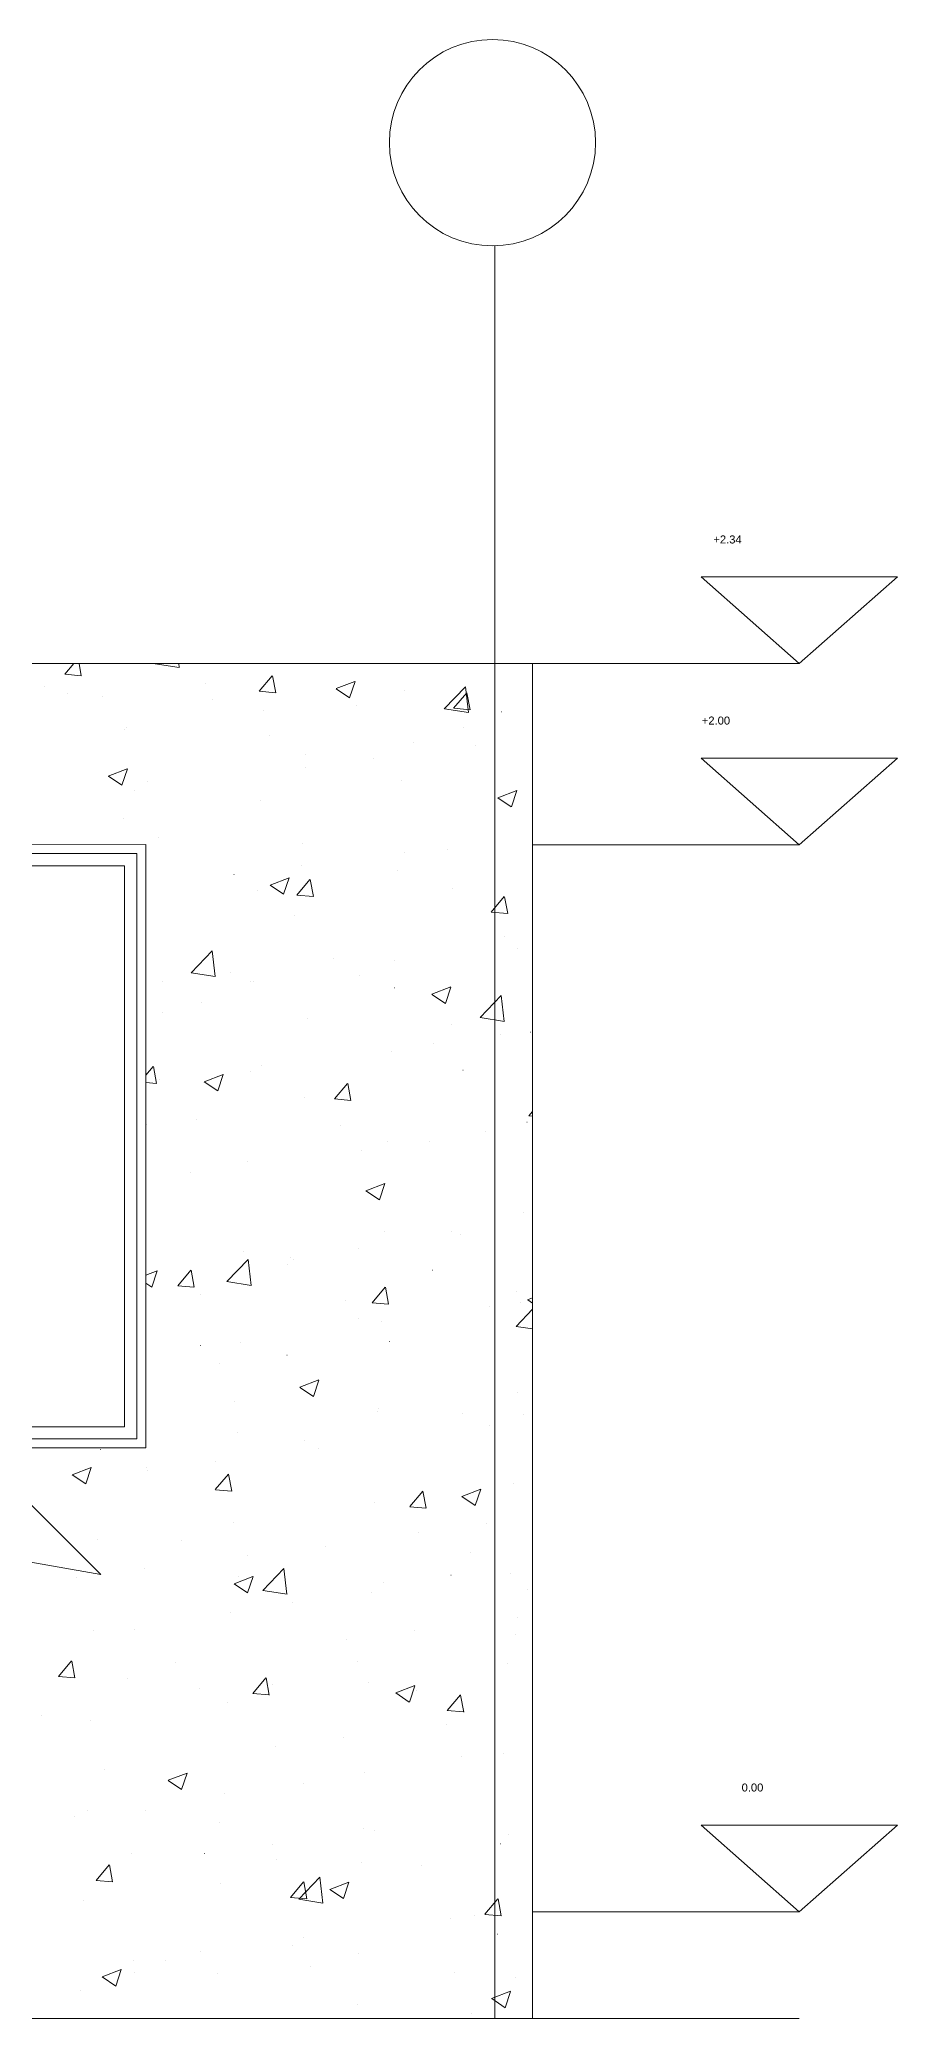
# Model space of a CAD drawing. Header units: centimetres. Extents: x -16179 to 12840, y -10704 to 3856.
# Drawn here: x 7535.7 to 7696.5, y -8898.1 to -8527.2 of the extents above; entities that cross this region are included whole.
import ezdxf

# ---------------------------------------------------------------- set-up
doc = ezdxf.new("R2010")
doc.units = ezdxf.units.CM
doc.header["$MEASUREMENT"] = 0
for name, color, linetype, lineweight in [('A-ELEV-MBE1_Num_Penna__7_Num_Penna__7_Num_Penna__7_Num_Penna__7_Num_Penna__7_Num_Penna__7_Num_Penna__7_Num_Penna__7_Num_Penna__7_Num_Penna__7', 7, 'Continuous', 18), ('A-ELEV-PATT_Num_Penna__8_Num_Penna__8_Num_Penna__8_Num_Penna__8_Num_Penna__8_Num_Penna__8_Num_Penna__8_Num_Penna__8_Num_Penna__8_Num_Penna__8', 8, 'Continuous', 18), ('AA - linee quote_Num_Penna__3_Num_Penna__3_Num_Penna__3_Num_Penna__3_Num_Penna__3_Num_Penna__3_Num_Penna__3_Num_Penna__3_Num_Penna__3_Num_Penna__3', 3, 'Continuous', 18), ('AA - pareti sezionate_Num_Penna__7_Num_Penna__7_Num_Penna__7_Num_Penna__7_Num_Penna__7_Num_Penna__7_Num_Penna__7_Num_Penna__7_Num_Penna__7_Num_Penna__7', 7, 'Continuous', 18), ('AA - serramenti e porte_Num_Penna__4_Num_Penna__4_Num_Penna__4_Num_Penna__4_Num_Penna__4_Num_Penna__4_Num_Penna__4_Num_Penna__4_Num_Penna__4_Num_Penna__4', 4, 'Continuous', 18), ('AA pareti non sezionate_Num_Penna__2_Num_Penna__2_Num_Penna__2_Num_Penna__2_Num_Penna__2_Num_Penna__2_Num_Penna__2_Num_Penna__2_Num_Penna__2_Num_Penna__2', 2, 'Continuous', 18), ('AA- arredo_Num_Penna__8_Num_Penna__8_Num_Penna__8_Num_Penna__8_Num_Penna__8_Num_Penna__8_Num_Penna__8_Num_Penna__8_Num_Penna__8_Num_Penna__8', 8, 'Continuous', 18)]:
    doc.layers.add(name, color=color, linetype=linetype, lineweight=lineweight)
doc.styles.add('GENERATED_STYLE_1', font='Arial.ttf')

msp = doc.modelspace()

# ---------------------------------------------------------------- linework, layer by layer
at = {"layer": 'A-ELEV-MBE1_Num_Penna__7_Num_Penna__7_Num_Penna__7_Num_Penna__7_Num_Penna__7_Num_Penna__7_Num_Penna__7_Num_Penna__7_Num_Penna__7_Num_Penna__7', "color": 7, "linetype": 'Continuous', "lineweight": 18}
msp.add_line((7628.14, -8898.1), (7028.05, -8898.1), dxfattribs=at)
at = {"layer": 'A-ELEV-PATT_Num_Penna__8_Num_Penna__8_Num_Penna__8_Num_Penna__8_Num_Penna__8_Num_Penna__8_Num_Penna__8_Num_Penna__8_Num_Penna__8_Num_Penna__8', "color": 8, "linetype": 'Continuous', "lineweight": 18}
for p, q in [((7540.48, -8646.14), (7542.18, -8644.1)), ((7540.48, -8646.14), (7543.52, -8646.41)), ((7543.56, -8646.42), (7543.13, -8644.1)), ((7557.38, -8644.19), (7557.46, -8644.1)), ((7557.39, -8644.2), (7561.91, -8644.9)), ((7561.9, -8644.9), (7561.81, -8644.1)), ((7576.91, -8649.32), (7579.36, -8646.41)), ((7580, -8649.61), (7579.41, -8646.43)), ((7536.6, -8648.42), (7536.6, -8648.42)), ((7540.94, -8649.72), (7540.94, -8649.72)), ((7566.82, -8647.82), (7566.82, -8647.82)), ((7576.92, -8649.33), (7579.96, -8649.6)), ((7591.3, -8648.83), (7594.86, -8647.47)), ((7591.31, -8648.84), (7593.84, -8650.55)), ((7593.84, -8650.55), (7594.87, -8647.48)), ((7604.11, -8649.13), (7604.11, -8649.13)), ((7611.6, -8652.6), (7615.56, -8648.47)), ((7613.35, -8652.51), (7615.8, -8649.59)), ((7616.12, -8653.31), (7615.56, -8648.48)), ((7616.43, -8652.8), (7615.85, -8649.61)), ((7547.58, -8650.36), (7547.58, -8650.36)), ((7568.06, -8650.87), (7568.06, -8650.87)), ((7577.72, -8652.94), (7577.73, -8652.94)), ((7595.18, -8652.01), (7595.18, -8652.01)), ((7611.61, -8652.61), (7616.13, -8653.31)), ((7613.36, -8652.52), (7616.39, -8652.78)), ((7622.29, -8653.16), (7622.3, -8653.16)), ((7551.65, -8656.55), (7551.66, -8656.55)), ((7552.07, -8656.19), (7552.07, -8656.19)), ((7578.77, -8657.69), (7578.77, -8657.69)), ((7615.25, -8656.03), (7615.26, -8656.03)), ((7585.62, -8661.12), (7585.63, -8661.12)), ((7605.89, -8658.84), (7605.89, -8658.84)), ((7617.5, -8659.43), (7617.5, -8659.43)), ((7548.62, -8665.22), (7552.17, -8663.85)), ((7551.16, -8666.93), (7552.19, -8663.86)), ((7585.54, -8663.63), (7585.54, -8663.63)), ((7598.26, -8661.96), (7598.26, -8661.96)), ((7548.63, -8665.23), (7551.15, -8666.93)), ((7553.46, -8667.86), (7553.46, -8667.86)), ((7556, -8666.2), (7556, -8666.2)), ((7603.49, -8666.04), (7603.5, -8666.04)), ((7621.62, -8669.28), (7625.18, -8667.92)), ((7624.17, -8671), (7625.2, -8667.93)), ((7577.11, -8669.85), (7577.11, -8669.85)), ((7621.63, -8669.3), (7624.16, -8671)), ((7551.45, -8673.1), (7551.45, -8673.1)), ((7557.95, -8676.69), (7557.96, -8676.69)), ((7585.07, -8677.84), (7585.07, -8677.84)), ((7604.13, -8679.46), (7604.14, -8679.46)), ((7612.19, -8678.98), (7612.19, -8678.98)), ((7572.17, -8683.67), (7572.18, -8683.67)), ((7584.89, -8682), (7584.9, -8682)), ((7602.87, -8682.95), (7602.88, -8682.95)), ((7576.49, -8686.76), (7576.49, -8686.76)), ((7578.94, -8685.67), (7582.5, -8684.3)), ((7578.95, -8685.68), (7581.48, -8687.39)), ((7581.48, -8687.39), (7582.51, -8684.32)), ((7583.96, -8687.54), (7586.41, -8684.62)), ((7587.05, -8687.82), (7586.46, -8684.64)), ((7613.15, -8686.34), (7613.16, -8686.34)), ((7583.97, -8687.54), (7587.01, -8687.81)), ((7620.4, -8690.72), (7622.85, -8687.81)), ((7620.41, -8690.73), (7623.44, -8690.99)), ((7623.48, -8691.01), (7622.9, -8687.83)), ((7583.53, -8691.43), (7583.53, -8691.43)), ((7564.12, -8702.08), (7568.08, -8697.96)), ((7568.64, -8702.79), (7568.08, -8697.97)), ((7622.85, -8695.28), (7622.85, -8695.28)), ((7625.33, -8697.5), (7625.33, -8697.5)), ((7564.13, -8702.1), (7568.65, -8702.8)), ((7571.53, -8702.03), (7571.53, -8702.03)), ((7590.77, -8699.5), (7590.77, -8699.5)), ((7602.26, -8699.86), (7602.26, -8699.86)), ((7558.81, -8703.71), (7558.82, -8703.71)), ((7575.18, -8703.79), (7575.18, -8703.79)), ((7575.87, -8703.67), (7575.88, -8703.67)), ((7595.7, -8702.58), (7595.7, -8702.58)), ((7602.29, -8704.94), (7602.3, -8704.94)), ((7609.26, -8706.12), (7612.82, -8704.76)), ((7611.8, -8707.84), (7612.83, -8704.77)), ((7558.77, -8709.47), (7558.77, -8709.47)), ((7566.07, -8707.67), (7566.08, -8707.67)), ((7609.27, -8706.14), (7611.8, -8707.84)), ((7618.33, -8710.49), (7622.29, -8706.37)), ((7622.85, -8711.2), (7622.29, -8706.38)), ((7585.89, -8710.62), (7585.89, -8710.62)), ((7613.01, -8711.76), (7613.01, -8711.76)), ((7618.34, -8710.51), (7622.86, -8711.21)), ((7627.72, -8713.2), (7627.73, -8713.2)), ((7601.64, -8716.77), (7601.64, -8716.77)), ((7609.49, -8715.31), (7609.49, -8715.31)), ((7622.2, -8713.64), (7622.21, -8713.64)), ((7555.63, -8721.31), (7557.02, -8719.64)), ((7557.66, -8722.84), (7557.07, -8719.66)), ((7575.25, -8720.58), (7575.26, -8720.58)), ((7577.4, -8719.54), (7577.41, -8719.54)), ((7615.1, -8720.36), (7615.11, -8720.36)), ((7555.63, -8722.66), (7557.62, -8722.83)), ((7558.16, -8722.07), (7558.17, -8722.07)), ((7566.58, -8722.51), (7570.13, -8721.14)), ((7566.59, -8722.52), (7569.12, -8724.22)), ((7569.12, -8724.22), (7570.15, -8721.15)), ((7591.01, -8725.75), (7593.46, -8722.83)), ((7594.09, -8726.03), (7593.51, -8722.85)), ((7585.48, -8725.44), (7585.48, -8725.44)), ((7591.02, -8725.75), (7594.05, -8726.02)), ((7627.45, -8728.94), (7628.14, -8728.11)), ((7555.85, -8730.53), (7555.85, -8730.53)), ((7565.07, -8729.62), (7565.08, -8729.62)), ((7592.19, -8730.76), (7592.19, -8730.76)), ((7619.31, -8731.91), (7619.31, -8731.91)), ((7627.1, -8730.11), (7627.11, -8730.11)), ((7627.46, -8728.94), (7628.14, -8729)), ((7628.08, -8731.14), (7628.08, -8731.14)), ((7596.12, -8735.35), (7596.13, -8735.35)), ((7601.02, -8733.69), (7601.03, -8733.69)), ((7608.84, -8733.67), (7608.84, -8733.67)), ((7574.64, -8737.49), (7574.64, -8737.49)), ((7564.04, -8739.57), (7564.04, -8739.57)), ((7596.9, -8742.96), (7600.46, -8741.59)), ((7596.91, -8742.97), (7599.44, -8744.68)), ((7599.44, -8744.68), (7600.47, -8741.61)), ((7626.49, -8747.02), (7626.49, -8747.02)), ((7595.48, -8753.71), (7595.48, -8753.71)), ((7600.4, -8750.6), (7600.41, -8750.6)), ((7613, -8750.67), (7613.01, -8750.67)), ((7614.71, -8751.18), (7614.72, -8751.18)), ((7561.62, -8760.77), (7564.07, -8757.85)), ((7564.71, -8761.06), (7564.12, -8757.87)), ((7570.85, -8759.97), (7574.81, -8755.85)), ((7574.02, -8754.41), (7574.02, -8754.41)), ((7575.37, -8760.69), (7574.81, -8755.86)), ((7582.3, -8756.72), (7582.3, -8756.72)), ((7582.76, -8755.38), (7582.76, -8755.38)), ((7583.38, -8755.75), (7583.38, -8755.75)), ((7609.41, -8757.87), (7609.42, -8757.87)), ((7555.63, -8758.8), (7557.77, -8757.98)), ((7555.63, -8760.3), (7556.76, -8761.06)), ((7556.76, -8761.06), (7557.79, -8757.99)), ((7561.63, -8760.78), (7564.67, -8761.04)), ((7570.86, -8759.99), (7575.38, -8760.69)), ((7598.06, -8763.96), (7600.51, -8761.04)), ((7601.14, -8764.24), (7600.55, -8761.06)), ((7565.89, -8762.4), (7565.89, -8762.4)), ((7593.01, -8763.54), (7593.01, -8763.54)), ((7598.07, -8763.96), (7601.1, -8764.23)), ((7620.13, -8764.69), (7620.13, -8764.69)), ((7625.07, -8768.38), (7628.14, -8765.18)), ((7625.18, -8761.82), (7625.18, -8761.82)), ((7625.87, -8763.93), (7625.87, -8763.93)), ((7627.22, -8763.41), (7628.14, -8763.06)), ((7627.24, -8763.43), (7628.14, -8764.04)), ((7595.55, -8766.91), (7595.56, -8766.91)), ((7599.79, -8767.51), (7599.79, -8767.51)), ((7625.08, -8768.4), (7628.14, -8768.87)), ((7565.92, -8771.99), (7565.93, -8771.99)), ((7573.4, -8771.32), (7573.41, -8771.32)), ((7601.35, -8771.21), (7601.36, -8771.21)), ((7569.39, -8775.42), (7569.4, -8775.42)), ((7582.11, -8773.75), (7582.12, -8773.75)), ((7584.54, -8779.8), (7588.1, -8778.43)), ((7584.55, -8779.81), (7587.08, -8781.51)), ((7587.08, -8781.51), (7588.11, -8778.44)), ((7572.19, -8782.54), (7572.19, -8782.54)), ((7599.31, -8783.69), (7599.31, -8783.69)), ((7625.25, -8780.84), (7625.26, -8780.84)), ((7599.17, -8784.42), (7599.17, -8784.42)), ((7614.95, -8784.69), (7614.96, -8784.69)), ((7620.07, -8787.03), (7620.07, -8787.03)), ((7626.43, -8784.83), (7626.43, -8784.83)), ((7572.78, -8788.23), (7572.79, -8788.23)), ((7585.33, -8789.77), (7585.33, -8789.77)), ((7587.99, -8791.25), (7587.99, -8791.25)), ((7541.86, -8796.18), (7545.41, -8794.82)), ((7544.4, -8797.9), (7545.43, -8794.83)), ((7547.12, -8791.48), (7547.13, -8791.48)), ((7555.7, -8794.86), (7555.7, -8794.86)), ((7568.75, -8793.78), (7568.75, -8793.78)), ((7541.87, -8796.2), (7544.4, -8797.9)), ((7556.03, -8795.46), (7556.04, -8795.46)), ((7568.67, -8798.98), (7571.12, -8796.06)), ((7571.75, -8799.27), (7571.17, -8796.08)), ((7624.63, -8797.75), (7624.64, -8797.75)), ((7568.68, -8798.99), (7571.72, -8799.25)), ((7598.55, -8801.33), (7598.55, -8801.33)), ((7605.11, -8802.17), (7607.56, -8799.25)), ((7605.12, -8802.18), (7608.15, -8802.44)), ((7608.19, -8802.46), (7607.6, -8799.27)), ((7614.86, -8800.25), (7618.42, -8798.89)), ((7614.87, -8800.26), (7617.4, -8801.97)), ((7617.41, -8801.97), (7618.44, -8798.9)), ((7572.16, -8805.14), (7572.17, -8805.14)), ((7619.42, -8805.39), (7619.43, -8805.39)), ((7562.3, -8808.5), (7562.3, -8808.5)), ((7589.42, -8809.65), (7589.42, -8809.65)), ((7606.71, -8807.06), (7606.71, -8807.06)), ((7574.62, -8811.29), (7574.63, -8811.29)), ((7616.53, -8810.79), (7616.54, -8810.79)), ((7555.38, -8813.82), (7555.39, -8813.82)), ((7572.18, -8816.64), (7575.74, -8815.27)), ((7572.19, -8816.65), (7574.72, -8818.35)), ((7573.01, -8815.33), (7573.01, -8815.33)), ((7574.72, -8818.35), (7575.75, -8815.28)), ((7577.59, -8817.87), (7581.55, -8813.74)), ((7582.11, -8818.58), (7581.55, -8813.76)), ((7600.13, -8816.47), (7600.13, -8816.47)), ((7612.85, -8815), (7612.86, -8815)), ((7624.01, -8814.66), (7624.02, -8814.66)), ((7577.6, -8817.88), (7582.12, -8818.58)), ((7583.23, -8820.08), (7583.23, -8820.08)), ((7597.93, -8818.24), (7597.94, -8818.24)), ((7627.24, -8817.62), (7627.25, -8817.62)), ((7571.55, -8822.05), (7571.55, -8822.05)), ((7625.3, -8822.89), (7625.3, -8822.89)), ((7545.89, -8825.3), (7545.89, -8825.3)), ((7553.6, -8825.17), (7553.61, -8825.17)), ((7593.34, -8827.1), (7593.35, -8827.1)), ((7606.06, -8825.42), (7606.06, -8825.42)), ((7625.03, -8826.15), (7625.03, -8826.15)), ((7539.28, -8834.01), (7541.73, -8831.09)), ((7542.37, -8834.29), (7541.78, -8831.11)), ((7561.26, -8831.32), (7561.26, -8831.32)), ((7595.4, -8831.24), (7595.41, -8831.24)), ((7623.4, -8831.57), (7623.4, -8831.57)), ((7539.29, -8834.01), (7542.33, -8834.28)), ((7542.02, -8833.85), (7542.02, -8833.85)), ((7552.19, -8834.32), (7552.2, -8834.32)), ((7575.72, -8837.19), (7578.17, -8834.28)), ((7578.8, -8837.48), (7578.21, -8834.29)), ((7579.31, -8835.47), (7579.31, -8835.47)), ((7597.31, -8835.15), (7597.32, -8835.15)), ((7602.5, -8837.09), (7606.06, -8835.72)), ((7605.05, -8838.81), (7606.08, -8835.74)), ((7565.77, -8836.32), (7565.78, -8836.32)), ((7570.93, -8838.96), (7570.93, -8838.96)), ((7575.73, -8837.2), (7578.76, -8837.46)), ((7602.51, -8837.1), (7605.04, -8838.81)), ((7606.43, -8836.62), (7606.43, -8836.62)), ((7612.16, -8840.38), (7614.61, -8837.46)), ((7615.24, -8840.67), (7614.65, -8837.48)), ((7536.15, -8841.41), (7536.15, -8841.41)), ((7545.27, -8842.21), (7545.28, -8842.21)), ((7611.93, -8842.93), (7611.94, -8842.93)), ((7612.16, -8840.39), (7615.2, -8840.65)), ((7592.7, -8845.46), (7592.7, -8845.46)), ((7579.98, -8847.13), (7579.98, -8847.13)), ((7614.8, -8849.01), (7614.81, -8849.01)), ((7622.78, -8848.49), (7622.78, -8848.49)), ((7547.9, -8851.36), (7547.9, -8851.36)), ((7559.82, -8853.47), (7563.38, -8852.11)), ((7559.83, -8853.49), (7562.36, -8855.19)), ((7562.36, -8855.19), (7563.39, -8852.12)), ((7585.18, -8854.1), (7585.18, -8854.1)), ((7596.7, -8852.06), (7596.7, -8852.06)), ((7570.31, -8855.87), (7570.32, -8855.87)), ((7542.3, -8860.28), (7542.3, -8860.28)), ((7544.65, -8859.12), (7544.66, -8859.12)), ((7555.55, -8859.18), (7555.55, -8859.18)), ((7569.42, -8861.43), (7569.42, -8861.43)), ((7596.53, -8862.57), (7596.54, -8862.57)), ((7598.57, -8862.96), (7598.58, -8862.96)), ((7622.16, -8865.4), (7622.17, -8865.4)), ((7623.65, -8863.72), (7623.66, -8863.72)), ((7553.01, -8867.11), (7553.01, -8867.11)), ((7566.61, -8867.17), (7566.62, -8867.17)), ((7579.33, -8865.5), (7579.34, -8865.5)), ((7580.13, -8868.25), (7580.13, -8868.25)), ((7596.08, -8868.97), (7596.08, -8868.97)), ((7546.33, -8872.22), (7548.78, -8869.3)), ((7546.34, -8872.22), (7549.38, -8872.49)), ((7549.41, -8872.5), (7548.83, -8869.32)), ((7569.69, -8872.78), (7569.7, -8872.78)), ((7582.77, -8875.41), (7585.22, -8872.49)), ((7584.32, -8875.76), (7588.28, -8871.64)), ((7585.85, -8875.69), (7585.26, -8872.51)), ((7588.84, -8876.47), (7588.28, -8871.65)), ((7590.14, -8873.93), (7593.7, -8872.56)), ((7592.69, -8875.64), (7593.72, -8872.57)), ((7607.25, -8869.4), (7607.25, -8869.4)), ((7544.03, -8876.03), (7544.04, -8876.03)), ((7582.78, -8875.41), (7585.81, -8875.68)), ((7584.33, -8875.78), (7588.85, -8876.48)), ((7590.15, -8873.94), (7592.68, -8875.64)), ((7619.21, -8878.59), (7621.66, -8875.67)), ((7622.29, -8878.88), (7621.7, -8875.69)), ((7612.7, -8879.32), (7612.71, -8879.32)), ((7617.29, -8878.78), (7617.29, -8878.78)), ((7619.21, -8878.6), (7622.25, -8878.86)), ((7585.21, -8883), (7585.21, -8883)), ((7621.54, -8882.31), (7621.55, -8882.31)), ((7553.25, -8887.21), (7553.26, -8887.21)), ((7559.31, -8887.25), (7559.31, -8887.25)), ((7565.97, -8885.53), (7565.97, -8885.53)), ((7583.08, -8884.41), (7583.08, -8884.41)), ((7595.46, -8885.88), (7595.47, -8885.88)), ((7547.46, -8890.31), (7551.02, -8888.95)), ((7547.47, -8890.32), (7550, -8892.03)), ((7550, -8892.03), (7551.03, -8888.96)), ((7553.45, -8889.5), (7553.46, -8889.5)), ((7569.08, -8889.69), (7569.08, -8889.69)), ((7586.43, -8888.4), (7586.43, -8888.4)), ((7613.55, -8889.54), (7613.55, -8889.54)), ((7624.88, -8890.48), (7624.88, -8890.48)), ((7543.42, -8892.95), (7543.42, -8892.95)), ((7620.47, -8894.38), (7624.02, -8893.01)), ((7620.48, -8894.39), (7623, -8896.1)), ((7623.01, -8896.1), (7624.04, -8893.03)), ((7595.25, -8895.56), (7595.26, -8895.56)), ((7616.64, -8897.14), (7616.65, -8897.14))]:
    msp.add_line(p, q, dxfattribs=at)
at = {"layer": 'AA - linee quote_Num_Penna__3_Num_Penna__3_Num_Penna__3_Num_Penna__3_Num_Penna__3_Num_Penna__3_Num_Penna__3_Num_Penna__3_Num_Penna__3_Num_Penna__3', "color": 3, "linetype": 'Continuous', "lineweight": 18}
for p, q in [((7621.05, -8898.1), (7621.05, -8565.82)), ((7678.14, -8644.1), (7659.74, -8627.88)), ((7659.74, -8627.88), (7696.54, -8627.88)), ((7696.54, -8627.88), (7678.14, -8644.1)), ((7678.14, -8644.1), (7628.14, -8644.1)), ((7678.14, -8678.1), (7659.74, -8661.88)), ((7659.74, -8661.88), (7696.54, -8661.88)), ((7696.54, -8661.88), (7678.14, -8678.1)), ((7678.14, -8678.1), (7628.14, -8678.1)), ((7678.14, -8878.1), (7659.74, -8861.88)), ((7659.74, -8861.88), (7696.54, -8861.88)), ((7696.54, -8861.88), (7678.14, -8878.1)), ((7678.14, -8878.1), (7628.14, -8878.1))]:
    msp.add_line(p, q, dxfattribs=at)
msp.add_circle((7620.63, -8546.49), 19.33, dxfattribs=at)
at = {"layer": 'AA - pareti sezionate_Num_Penna__7_Num_Penna__7_Num_Penna__7_Num_Penna__7_Num_Penna__7_Num_Penna__7_Num_Penna__7_Num_Penna__7_Num_Penna__7_Num_Penna__7', "color": 7, "linetype": 'Continuous', "lineweight": 18}
msp.add_line((7678.14, -8898.1), (6677.35, -8898.1), dxfattribs=at)
at = {"layer": 'AA - serramenti e porte_Num_Penna__4_Num_Penna__4_Num_Penna__4_Num_Penna__4_Num_Penna__4_Num_Penna__4_Num_Penna__4_Num_Penna__4_Num_Penna__4_Num_Penna__4', "color": 4, "linetype": 'Continuous', "lineweight": 18}
for p, q in [((7475.63, -8678.09), (7555.63, -8678.08)), ((7477.77, -8679.76), (7553.96, -8679.76)), ((7553.96, -8789.49), (7553.96, -8679.76)), ((7555.63, -8678.08), (7555.63, -8791.16)), ((7479.69, -8682.06), (7551.66, -8682.06)), ((7551.66, -8787.19), (7551.66, -8682.06)), ((7551.66, -8787.19), (7528.38, -8787.19)), ((7555.63, -8791.16), (7526.63, -8791.16)), ((7553.96, -8789.49), (7527.19, -8789.49))]:
    msp.add_line(p, q, dxfattribs=at)
at = {"layer": 'AA pareti non sezionate_Num_Penna__2_Num_Penna__2_Num_Penna__2_Num_Penna__2_Num_Penna__2_Num_Penna__2_Num_Penna__2_Num_Penna__2_Num_Penna__2_Num_Penna__2', "color": 2, "linetype": 'Continuous', "lineweight": 18}
for p, q in [((6682.85, -8644.1), (7628.14, -8644.1)), ((7628.14, -8644.1), (7628.14, -8898.1))]:
    msp.add_line(p, q, dxfattribs=at)
at = {"layer": 'AA- arredo_Num_Penna__8_Num_Penna__8_Num_Penna__8_Num_Penna__8_Num_Penna__8_Num_Penna__8_Num_Penna__8_Num_Penna__8_Num_Penna__8_Num_Penna__8', "color": 8, "linetype": 'Continuous', "lineweight": 18}
for p, q in [((7532.53, -8800.2), (7547.2, -8814.87)), ((7546.51, -8808.39), (7546.51, -8808.39)), ((7547.2, -8814.87), (7529.49, -8811.75)), ((7542.67, -8815.49), (7542.67, -8815.49))]:
    msp.add_line(p, q, dxfattribs=at)

# ---------------------------------------------------------------- texts
at = {"layer": 'AA - linee quote_Num_Penna__3_Num_Penna__3_Num_Penna__3_Num_Penna__3_Num_Penna__3_Num_Penna__3_Num_Penna__3_Num_Penna__3_Num_Penna__3_Num_Penna__3', "color": 3, "linetype": 'Continuous', "lineweight": 18, "char_height": 1.5, "attachment_point": 7, "style": 'GENERATED_STYLE_1'}
for s, insert in [('\\A1;+2.34', (7662.04, -8621.64)), ('\\A1;+2.00', (7659.87, -8655.59)), ('\\A1;0.00', (7667.33, -8855.59))]:
    msp.add_mtext(s, dxfattribs=dict(at, insert=insert))

doc.saveas('drawing.dxf')
